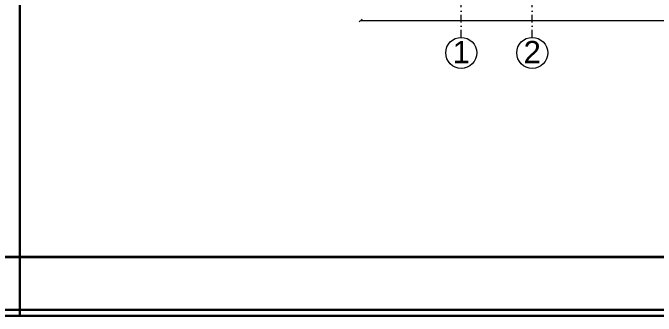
# Model space of a CAD drawing. Header units: millimetres. Extents: x 708 to 46452, y -4963 to 3960.
# Drawn here: x 12426 to 13513, y 1328 to 1840 of the extents above; entities that cross this region are included whole.
import ezdxf

# ---------------------------------------------------------------- set-up
doc = ezdxf.new("R2010")
doc.units = ezdxf.units.MM
for name, pattern in [('ACAD_ISO10W100', [18, 12, -3, 0, -3]), ('DASHDOT', [25.4, 12.7, -6.35, 0, -6.35]), ('DUZ', [0])]:
    doc.linetypes.add(name, pattern=pattern)
for name, color, linetype, lineweight in [('00_IC_OLCU', 139, 'Continuous', 20), ('AKS', 153, 'ACAD_ISO10W100', 20), ('aks ve noktalılar', 129, 'DASHDOT', 13), ('görünüş1', 251, 'Continuous', 35), ('Çerçeve', 8, 'Continuous', 30), ('ölçü yatay', 150, 'DUZ', 18)]:
    doc.layers.add(name, color=color, linetype=linetype, lineweight=lineweight)
doc.styles.add('arial_1_18', font='arial.ttf', dxfattribs={"height": 0.2})
doc.styles.get("Standard").update_dxf_attribs({"font": 'arial.ttf'})
doc.dimstyles.new('ALP_OLCU', dxfattribs={"dimscale": 0, "dimtxt": 15, "dimasz": 5, "dimexe": 0.18, "dimexo": 0.06, "dimgap": 3, "dimtad": 1, "dimdec": 0, "dimrnd": 0.1, "dimzin": 9, "dimdsep": 46, "dimtxsty": 'Standard', "dimblk": 'OBLIQUE', "dimcen": 0, "dimse1": 1, "dimse2": 1, "dimclrd": 256, "dimclre": 256, "dimclrt": 53, "dimadec": 0, "dimazin": 0, "dimtfac": 1, "dimtdec": 0, "dimtix": 1, "dimtmove": 1, "dimatfit": 3, "dimldrblk": 'ARCHTICK', "dimfxl": 0.18, "dimtolj": 1, "dimlwd": -1, "dimarcsym": 0})

# ---------------------------------------------------------------- blocks, each defined once
blk = doc.blocks.new('REGEG')
at = {"layer": 'AKS', "color": 30, "linetype": 'Continuous', "lineweight": 5}
for centre in [(2620.8, 1481.5), (2740.8, 1481.5)]:
    blk.add_circle(centre, 26.2, dxfattribs=at)
at = {"layer": 'aks ve noktalılar'}
for points in [[(2620.8, 1507.5), (2620.8, 3256)], [(2740.8, 1507.5), (2740.8, 3256)]]:
    blk.add_lwpolyline(points, dxfattribs=at)
at = {"layer": 'AKS', "color": 30, "linetype": 'Continuous', "lineweight": 5, "style": 'arial_1_18'}
for s, p in [('1', (2606.2, 1464.1)), ('2', (2726.2, 1464.1))]:
    blk.add_text(s, height=37.5, dxfattribs=at).set_placement(p)
blk = doc.blocks.new('_Oblique')
at = {"color": 0, "linetype": 'ByBlock', "lineweight": -2}
blk.add_line((-0.5, -0.5), (0.5, 0.5), dxfattribs=at)
blk = doc.blocks.new('*D396')
at = {"layer": '00_IC_OLCU', "transparency": 16777216}
blk.add_line((13013.4, 1827), (14153.4, 1827), dxfattribs=at)
at = {"layer": 'Defpoints', "color": 0, "transparency": 16777216}
for p in [(14153.4, 2133.3), (13013.4, 2048.3), (14153.4, 1827)]:
    blk.add_point(p, dxfattribs=at)
at = {"layer": '00_IC_OLCU', "transparency": 16777216, "xscale": 5, "yscale": 5, "zscale": 5, "rotation": 180}
blk.add_blockref('_Oblique', (13013.4, 1827), dxfattribs=at)
at = {"layer": '00_IC_OLCU', "transparency": 16777216, "xscale": 5, "yscale": 5, "zscale": 5}
blk.add_blockref('_Oblique', (14153.4, 1827), dxfattribs=at)
at = {"layer": '00_IC_OLCU', "color": 53, "transparency": 16777216, "insert": (13583.4, 1837.7), "char_height": 15, "attachment_point": 5}
blk.add_mtext('\\A1;1140', dxfattribs=at)
blk = doc.blocks.new('_ArchTick')
at = {"color": 0, "linetype": 'ByBlock', "const_width": 0.15}
blk.add_lwpolyline([(-0.5, -0.5), (0.5, 0.5)], dxfattribs=at)
blk = doc.blocks.new('FWEFWFE')
at = {"layer": '00_IC_OLCU'}
dim = blk.add_linear_dim(base=(14153.4, 1827), p1=(13013.4, 2048.3), p2=(14153.4, 2133.3), dimstyle='ALP_OLCU', override={"dimscale": 1}, dxfattribs=at)
dim.commit()
dim.dimension.update_dxf_attribs({"geometry": '*D396', "text_midpoint": (13583.4, 1837.7)})

msp = doc.modelspace()

# ---------------------------------------------------------------- linework, layer by layer
at = {"layer": 'görünüş1'}
msp.add_line((10275.445, 1427.974), (34041.726, 1427.974), dxfattribs=at)
at = {"layer": 'Çerçeve'}
for p, q in [((12437.801, 1328.081), (12437.801, 3958.843)), ((12437.801, 1328.081), (12437.801, 3958.68)), ((3680.496, 1338.558), (20864.937, 1338.558)), ((6228.153, 1327.81), (20864.937, 1328.367))]:
    msp.add_line(p, q, dxfattribs=at)

# ---------------------------------------------------------------- block references
at = {"layer": '00_IC_OLCU'}
msp.add_blockref('REGEG', (10562.591, 290.837), dxfattribs=at)
at = {"layer": 'ölçü yatay'}
msp.add_blockref('FWEFWFE', (0, 0), dxfattribs=at)

doc.saveas('drawing.dxf')
